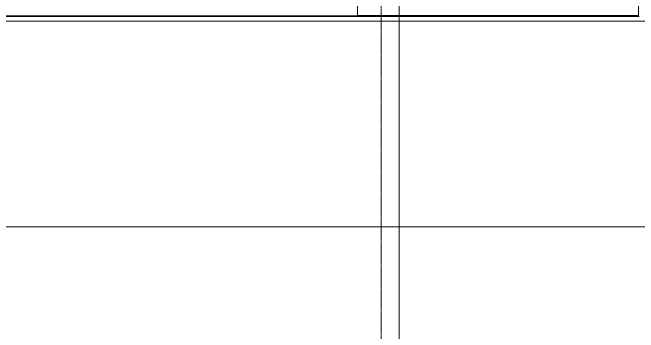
# Model space of a CAD drawing. Header units: inches. Extents: x 25369 to 33163, y -23509 to -20274.
# Drawn here: x 31450.7 to 31728.7, y -22939 to -22797 of the extents above; entities that cross this region are included whole.
import ezdxf

# ---------------------------------------------------------------- set-up
doc = ezdxf.new("R2010")
doc.units = ezdxf.units.IN
doc.header["$MEASUREMENT"] = 0
doc.linetypes.add('Grid Line 1_2_', pattern=[0.875, 0.5, -0.125, 0.125, -0.125])
for name, color, linetype, lineweight in [('A-WALL', 113, 'Continuous', 9), ('C-TOPO', 7, 'Continuous', 9), ('Conc', 7, 'Continuous', 13), ('L-SITE-WALL', 31, 'Continuous', 9), ('S-GRID', 1, 'Continuous', 9)]:
    doc.layers.add(name, color=color, linetype=linetype, lineweight=lineweight)

# ---------------------------------------------------------------- blocks, each defined once
blk = doc.blocks.new('Struct_Xcel_Sports Complex_rvt-2-Overall Floor Plan')
at = {"layer": 'L-SITE-WALL', "color": 8}
blk.add_line((25797.83, -22798.8), (25244.39, -22798.8), dxfattribs=at)

msp = doc.modelspace()

# ---------------------------------------------------------------- linework, layer by layer
at = {"layer": 'A-WALL', "color": 7, "lineweight": 13}
for p, q in [((31603.99, -22786.55), (31603.99, -22798.62)), ((31728.68, -22798.62), (31728.68, -22786.55)), ((31267.91, -22798.48), (31603.93, -22798.48)), ((31603.93, -22798.48), (31603.93, -22796.91)), ((31728.68, -22798.3), (31603.99, -22798.3)), ((31603.99, -22798.62), (31728.68, -22798.62))]:
    msp.add_line(p, q, dxfattribs=at)
at = {"layer": 'C-TOPO', "color": 8}
for p, q in [((30175.12, -22892.07), (31912.12, -22892.07)), ((31912.12, -22892.07), (30175.12, -22892.07))]:
    msp.add_line(p, q, dxfattribs=at)
at = {"layer": 'Conc', "color": 8, "lineweight": 9}
msp.add_line((30175.12, -22892.07), (31912.12, -22892.07), dxfattribs=at)
at = {"layer": 'L-SITE-WALL', "color": 8}
for p, q in [((31175.49, -22798.8), (31728.93, -22798.8)), ((32217.99, -22800.8), (31175.49, -22800.8))]:
    msp.add_line(p, q, dxfattribs=at)
at = {"layer": 'S-GRID', "linetype": 'Grid Line 1_2_'}
for p, q in [((31622.49, -23095.8), (31622.49, -20550.05)), ((31614.49, -23317.24), (31614.49, -20902.43)), ((31622.49, -23413.24), (31622.49, -20902.43))]:
    msp.add_line(p, q, dxfattribs=at)

# ---------------------------------------------------------------- block references
at = {"color": 250, "lineweight": 5}
msp.add_blockref('Struct_Xcel_Sports Complex_rvt-2-Overall Floor Plan', (5931.1, 0), dxfattribs=at)

doc.saveas('drawing.dxf')
